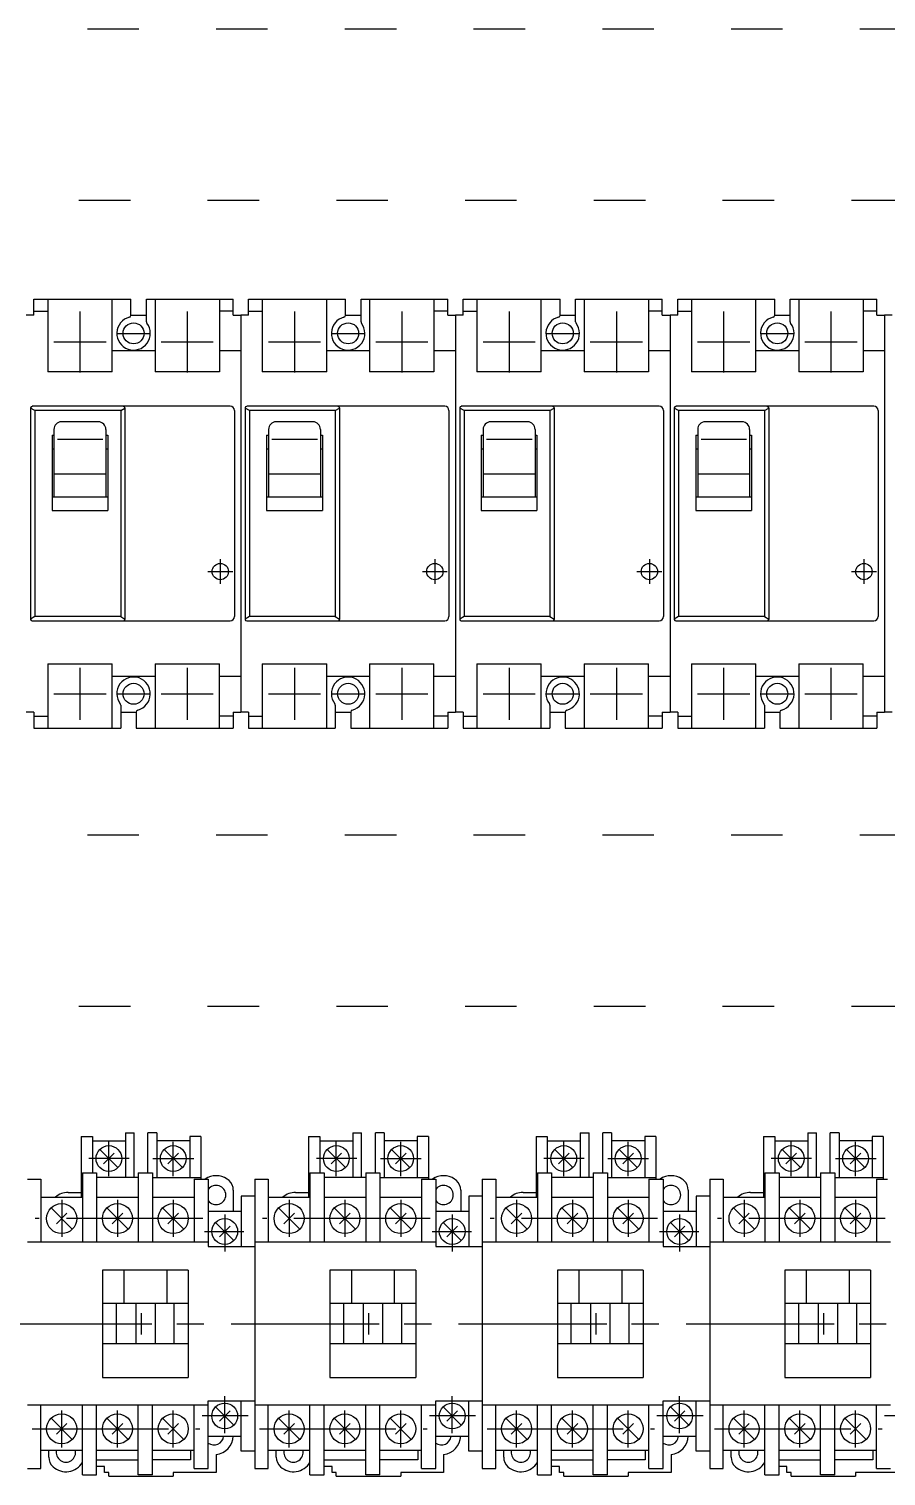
# Model space of a CAD drawing. Header units: millimetres. Extents: x 14879 to 38758, y -20740 to 1136.
# Drawn here: x 35918.5 to 36118.2, y -6848.1 to -6510.8 of the extents above; entities that cross this region are included whole.
import ezdxf

# ---------------------------------------------------------------- set-up
doc = ezdxf.new("R2010")
doc.units = ezdxf.units.MM
doc.linetypes.add('ACAD_ISO03W100', pattern=[30, 12, -18])
doc.linetypes.add('CENTER', pattern=[50.8, 31.75, -6.35, 6.35, -6.35])
for name, color, linetype in [('0A', 7, 'Continuous'), ('0B', 6, 'Continuous'), ('0C', 3, 'Continuous'), ('0D', 2, 'Continuous'), ('10', 6, 'CENTER'), ('F01_OUT', 6, 'Continuous'), ('F03_CNT', 1, 'CENTER')]:
    doc.layers.add(name, color=color, linetype=linetype)

msp = doc.modelspace()

# ---------------------------------------------------------------- linework, layer by layer
at = {"color": 1, "linetype": 'ACAD_ISO03W100'}
for points in [[(35812.11, -6550.84), (35812.11, -6510.84), (36422.12, -6510.84), (36422.12, -6550.84)], [(35812.11, -6738.65), (35812.11, -6698.65), (36422.12, -6698.65), (36422.12, -6738.65)]]:
    msp.add_lwpolyline(points, close=True, dxfattribs=at)
at = {"layer": '0A', "color": 7, "linetype": 'Continuous'}
for p, q in [((35944.61, -6810.08), (35944.61, -6815.08)), ((35997.61, -6810.08), (35997.61, -6815.08)), ((36050.61, -6810.08), (36050.61, -6815.08)), ((36103.61, -6810.08), (36103.61, -6815.08)), ((35942.11, -6812.58), (35947.11, -6812.58)), ((35995.11, -6812.58), (36000.11, -6812.58)), ((36048.11, -6812.58), (36053.11, -6812.58)), ((36101.11, -6812.58), (36106.11, -6812.58))]:
    msp.add_line(p, q, dxfattribs=at)
at = {"layer": '0B', "color": 6, "linetype": 'Continuous'}
for p, q in [((35940.96, -6768.08), (35940.96, -6769.98)), ((35940.96, -6768.08), (35943.01, -6768.08)), ((35943.01, -6778.48), (35943.01, -6768.08)), ((35946.21, -6777.38), (35946.21, -6768.08)), ((35948.26, -6768.08), (35946.21, -6768.08)), ((35948.26, -6768.08), (35948.26, -6769.98)), ((35993.96, -6768.08), (35993.96, -6769.98)), ((35993.96, -6768.08), (35996.01, -6768.08)), ((35996.01, -6778.48), (35996.01, -6768.08)), ((35999.21, -6777.38), (35999.21, -6768.08)), ((36001.26, -6768.08), (35999.21, -6768.08)), ((36001.26, -6768.08), (36001.26, -6769.98)), ((36046.96, -6768.08), (36046.96, -6769.98)), ((36046.96, -6768.08), (36049.01, -6768.08)), ((36049.01, -6778.48), (36049.01, -6768.08)), ((36052.21, -6777.38), (36052.21, -6768.08)), ((36054.26, -6768.08), (36052.21, -6768.08)), ((36054.26, -6768.08), (36054.26, -6769.98)), ((36099.96, -6768.08), (36099.96, -6769.98)), ((36099.96, -6768.08), (36102.01, -6768.08)), ((36102.01, -6778.48), (36102.01, -6768.08)), ((36105.21, -6777.38), (36105.21, -6768.08)), ((36107.26, -6768.08), (36105.21, -6768.08)), ((36107.26, -6768.08), (36107.26, -6769.98)), ((35930.66, -6768.98), (35930.66, -6781.98)), ((35930.66, -6768.98), (35933.26, -6768.98)), ((35933.26, -6768.98), (35933.26, -6769.98)), ((35933.26, -6769.98), (35940.96, -6769.98)), ((35955.96, -6769.98), (35948.26, -6769.98)), ((35958.56, -6768.98), (35955.96, -6768.98)), ((35955.96, -6768.98), (35955.96, -6769.98)), ((35958.56, -6768.98), (35958.56, -6778.88)), ((35983.66, -6768.98), (35983.66, -6781.98)), ((35983.66, -6768.98), (35986.26, -6768.98)), ((35986.26, -6768.98), (35986.26, -6769.98)), ((35986.26, -6769.98), (35993.96, -6769.98)), ((36008.96, -6769.98), (36001.26, -6769.98)), ((36011.56, -6768.98), (36008.96, -6768.98)), ((36008.96, -6768.98), (36008.96, -6769.98)), ((36011.56, -6768.98), (36011.56, -6778.88)), ((36036.66, -6768.98), (36036.66, -6781.98)), ((36036.66, -6768.98), (36039.26, -6768.98)), ((36039.26, -6768.98), (36039.26, -6769.98)), ((36039.26, -6769.98), (36046.96, -6769.98)), ((36061.96, -6769.98), (36054.26, -6769.98)), ((36064.56, -6768.98), (36061.96, -6768.98)), ((36061.96, -6768.98), (36061.96, -6769.98)), ((36064.56, -6768.98), (36064.56, -6778.88)), ((36089.66, -6768.98), (36089.66, -6781.98)), ((36089.66, -6768.98), (36092.26, -6768.98)), ((36092.26, -6768.98), (36092.26, -6769.98)), ((36092.26, -6769.98), (36099.96, -6769.98)), ((36114.96, -6769.98), (36107.26, -6769.98)), ((36117.56, -6768.98), (36114.96, -6768.98)), ((36114.96, -6768.98), (36114.96, -6769.98)), ((36117.56, -6768.98), (36117.56, -6778.88)), ((35943.96, -6778.48), (35943.01, -6778.48)), ((35943.96, -6777.38), (35946.21, -6777.38)), ((35943.96, -6777.38), (35943.96, -6778.48)), ((35996.96, -6778.48), (35996.01, -6778.48)), ((35996.96, -6777.38), (35999.21, -6777.38)), ((35996.96, -6777.38), (35996.96, -6778.48)), ((36049.96, -6778.48), (36049.01, -6778.48)), ((36049.96, -6777.38), (36052.21, -6777.38)), ((36049.96, -6777.38), (36049.96, -6778.48)), ((36102.96, -6778.48), (36102.01, -6778.48)), ((36102.96, -6777.38), (36105.21, -6777.38)), ((36102.96, -6777.38), (36102.96, -6778.48)), ((35918.11, -6778.88), (35921.26, -6778.88)), ((35921.26, -6778.88), (35921.26, -6783.08)), ((35958.56, -6778.88), (35959.55, -6778.88)), ((35966.11, -6781.46), (35966.11, -6786.38)), ((35971.11, -6778.88), (35974.26, -6778.88)), ((35971.11, -6778.88), (35971.11, -6846.28)), ((35974.26, -6778.88), (35974.26, -6783.08)), ((36011.56, -6778.88), (36012.55, -6778.88)), ((36019.11, -6781.46), (36019.11, -6786.38)), ((36024.11, -6778.88), (36027.26, -6778.88)), ((36024.11, -6778.88), (36024.11, -6846.28)), ((36027.26, -6778.88), (36027.26, -6783.08)), ((36064.56, -6778.88), (36065.55, -6778.88)), ((36072.11, -6781.46), (36072.11, -6786.38)), ((36077.11, -6778.88), (36080.26, -6778.88)), ((36077.11, -6778.88), (36077.11, -6846.28)), ((36080.26, -6778.88), (36080.26, -6783.08)), ((36117.56, -6778.88), (36118.55, -6778.88)), ((35921.26, -6783.08), (35924.66, -6783.08)), ((35927.61, -6781.98), (35930.66, -6781.98)), ((35971.11, -6782.88), (35967.96, -6782.88)), ((35967.96, -6782.88), (35967.96, -6786.38)), ((35971.11, -6782.88), (35971.11, -6842.28)), ((35974.26, -6783.08), (35977.66, -6783.08)), ((35980.61, -6781.98), (35983.66, -6781.98)), ((36024.11, -6782.88), (36020.96, -6782.88)), ((36020.96, -6782.88), (36020.96, -6786.38)), ((36024.11, -6782.88), (36024.11, -6842.28)), ((36027.26, -6783.08), (36030.66, -6783.08)), ((36033.61, -6781.98), (36036.66, -6781.98)), ((36077.11, -6782.88), (36073.96, -6782.88)), ((36073.96, -6782.88), (36073.96, -6786.38)), ((36077.11, -6782.88), (36077.11, -6842.28)), ((36080.26, -6783.08), (36083.66, -6783.08)), ((36086.61, -6781.98), (36089.66, -6781.98)), ((35966.11, -6786.38), (35967.96, -6786.38)), ((36019.11, -6786.38), (36020.96, -6786.38)), ((36072.11, -6786.38), (36073.96, -6786.38)), ((35966.1, -6838.78), (35967.96, -6838.78)), ((35967.96, -6842.28), (35967.96, -6838.78)), ((36019.1, -6838.78), (36020.96, -6838.78)), ((36020.96, -6842.28), (36020.96, -6838.78)), ((36072.1, -6838.78), (36073.96, -6838.78)), ((36073.96, -6842.28), (36073.96, -6838.78)), ((35921.26, -6842.08), (35923.11, -6842.08)), ((35921.26, -6846.28), (35921.26, -6842.08)), ((35923.11, -6843.69), (35923.11, -6842.08)), ((35971.11, -6842.28), (35967.96, -6842.28)), ((35974.26, -6842.08), (35976.11, -6842.08)), ((35974.26, -6846.28), (35974.26, -6842.08)), ((35976.11, -6843.69), (35976.11, -6842.08)), ((36024.11, -6842.28), (36020.96, -6842.28)), ((36027.26, -6842.08), (36029.11, -6842.08)), ((36027.26, -6846.28), (36027.26, -6842.08)), ((36029.11, -6843.69), (36029.11, -6842.08)), ((36077.11, -6842.28), (36073.96, -6842.28)), ((36080.26, -6842.08), (36082.11, -6842.08)), ((36080.26, -6846.28), (36080.26, -6842.08)), ((36082.11, -6843.69), (36082.11, -6842.08)), ((35930.96, -6847.78), (35930.96, -6844.91)), ((35934.26, -6847.78), (35934.26, -6845.88)), ((35936.11, -6845.88), (35934.26, -6845.88)), ((35936.11, -6847.28), (35936.11, -6845.88)), ((35962.11, -6843.05), (35962.11, -6847.28)), ((35983.96, -6847.78), (35983.96, -6844.91)), ((35987.26, -6847.78), (35987.26, -6845.88)), ((35989.11, -6845.88), (35987.26, -6845.88)), ((35989.11, -6847.28), (35989.11, -6845.88)), ((36015.11, -6843.05), (36015.11, -6847.28)), ((36036.96, -6847.78), (36036.96, -6844.91)), ((36040.26, -6847.78), (36040.26, -6845.88)), ((36042.11, -6845.88), (36040.26, -6845.88)), ((36042.11, -6847.28), (36042.11, -6845.88)), ((36068.11, -6843.05), (36068.11, -6847.28)), ((36089.96, -6847.78), (36089.96, -6844.91)), ((36093.26, -6847.78), (36093.26, -6845.88)), ((36095.11, -6845.88), (36093.26, -6845.88)), ((36095.11, -6847.28), (36095.11, -6845.88)), ((35918.11, -6846.28), (35921.26, -6846.28)), ((35930.96, -6847.78), (35934.26, -6847.78)), ((35937.11, -6847.28), (35936.11, -6847.28)), ((35937.11, -6848.08), (35937.11, -6847.28)), ((35937.11, -6848.08), (35952.11, -6848.08)), ((35952.11, -6847.28), (35952.11, -6848.08)), ((35962.11, -6847.28), (35952.11, -6847.28)), ((35971.11, -6846.28), (35974.26, -6846.28)), ((35983.96, -6847.78), (35987.26, -6847.78)), ((35990.11, -6847.28), (35989.11, -6847.28)), ((35990.11, -6848.08), (35990.11, -6847.28)), ((35990.11, -6848.08), (36005.11, -6848.08)), ((36005.11, -6847.28), (36005.11, -6848.08)), ((36015.11, -6847.28), (36005.11, -6847.28)), ((36024.11, -6846.28), (36027.26, -6846.28)), ((36036.96, -6847.78), (36040.26, -6847.78)), ((36043.11, -6847.28), (36042.11, -6847.28)), ((36043.11, -6848.08), (36043.11, -6847.28)), ((36043.11, -6848.08), (36058.11, -6848.08)), ((36058.11, -6847.28), (36058.11, -6848.08)), ((36068.11, -6847.28), (36058.11, -6847.28)), ((36077.11, -6846.28), (36080.26, -6846.28)), ((36089.96, -6847.78), (36093.26, -6847.78)), ((36096.11, -6847.28), (36095.11, -6847.28)), ((36096.11, -6848.08), (36096.11, -6847.28)), ((36096.11, -6848.08), (36111.11, -6848.08)), ((36111.11, -6847.28), (36111.11, -6848.08)), ((36121.11, -6847.28), (36111.11, -6847.28))]:
    msp.add_line(p, q, dxfattribs=at)
for centre, radius, start, end in [((35962.11, -6782.58), 4.5, 55.3083, 124.692), ((36015.11, -6782.58), 4.5, 55.3083, 124.692), ((36068.11, -6782.58), 4.5, 55.3083, 124.692), ((35962.11, -6782.58), 4.5, 48.1896, 55.3083), ((35963.11, -6781.46), 3, 0, 48.1897), ((36015.11, -6782.58), 4.5, 48.1896, 55.3083), ((36016.11, -6781.46), 3, 0, 48.1897), ((36068.11, -6782.58), 4.5, 48.1896, 55.3083), ((36069.11, -6781.46), 3, 0, 48.1897), ((35927.61, -6786.48), 4.5, 90.0002, 130.927), ((35980.61, -6786.48), 4.5, 90.0002, 130.927), ((36033.61, -6786.48), 4.5, 90.0002, 130.927), ((36086.61, -6786.48), 4.5, 90.0002, 130.927), ((35961.61, -6838.58), 4.5, 276.379, 357.453), ((36014.61, -6838.58), 4.5, 276.379, 357.453), ((36067.61, -6838.58), 4.5, 276.379, 357.453), ((35926.11, -6843.69), 3, 180, 228.19), ((35927.11, -6842.58), 4.5, 228.19, 328.822), ((35979.11, -6843.69), 3, 180, 228.19), ((35980.11, -6842.58), 4.5, 228.19, 328.822), ((36032.11, -6843.69), 3, 180, 228.19), ((36033.11, -6842.58), 4.5, 228.19, 328.822), ((36085.11, -6843.69), 3, 180, 228.19), ((36086.11, -6842.58), 4.5, 228.19, 328.822)]:
    msp.add_arc(centre, radius, start, end, dxfattribs=at)
at = {"layer": '0C', "color": 3, "linetype": 'Continuous'}
for p, q in [((35933.26, -6769.98), (35933.26, -6777.38)), ((35940.96, -6769.98), (35940.96, -6778.48)), ((35948.26, -6769.98), (35948.26, -6778.48)), ((35955.96, -6769.98), (35955.96, -6778.48)), ((35986.26, -6769.98), (35986.26, -6777.38)), ((35993.96, -6769.98), (35993.96, -6778.48)), ((36001.26, -6769.98), (36001.26, -6778.48)), ((36008.96, -6769.98), (36008.96, -6778.48)), ((36039.26, -6769.98), (36039.26, -6777.38)), ((36046.96, -6769.98), (36046.96, -6778.48)), ((36054.26, -6769.98), (36054.26, -6778.48)), ((36061.96, -6769.98), (36061.96, -6778.48)), ((36092.26, -6769.98), (36092.26, -6777.38)), ((36099.96, -6769.98), (36099.96, -6778.48)), ((36107.26, -6769.98), (36107.26, -6778.48)), ((36114.96, -6769.98), (36114.96, -6778.48)), ((35930.96, -6777.38), (35934.26, -6777.38)), ((35930.96, -6777.38), (35930.96, -6793.58)), ((35934.26, -6777.38), (35934.26, -6793.58)), ((35943.01, -6778.48), (35934.26, -6778.48)), ((35943.96, -6778.48), (35943.96, -6793.58)), ((35946.21, -6777.38), (35947.26, -6777.38)), ((35947.26, -6777.38), (35947.26, -6793.58)), ((35947.26, -6778.48), (35958.56, -6778.48)), ((35983.96, -6777.38), (35987.26, -6777.38)), ((35983.96, -6777.38), (35983.96, -6793.58)), ((35987.26, -6777.38), (35987.26, -6793.58)), ((35996.01, -6778.48), (35987.26, -6778.48)), ((35996.96, -6778.48), (35996.96, -6793.58)), ((35999.21, -6777.38), (36000.26, -6777.38)), ((36000.26, -6777.38), (36000.26, -6793.58)), ((36000.26, -6778.48), (36011.56, -6778.48)), ((36036.96, -6777.38), (36040.26, -6777.38)), ((36036.96, -6777.38), (36036.96, -6793.58)), ((36040.26, -6777.38), (36040.26, -6793.58)), ((36049.01, -6778.48), (36040.26, -6778.48)), ((36049.96, -6778.48), (36049.96, -6793.58)), ((36052.21, -6777.38), (36053.26, -6777.38)), ((36053.26, -6777.38), (36053.26, -6793.58)), ((36053.26, -6778.48), (36064.56, -6778.48)), ((36089.96, -6777.38), (36093.26, -6777.38)), ((36089.96, -6777.38), (36089.96, -6793.58)), ((36093.26, -6777.38), (36093.26, -6793.58)), ((36102.01, -6778.48), (36093.26, -6778.48)), ((36102.96, -6778.48), (36102.96, -6793.58)), ((36105.21, -6777.38), (36106.26, -6777.38)), ((36106.26, -6777.38), (36106.26, -6793.58)), ((36106.26, -6778.48), (36117.56, -6778.48)), ((35956.96, -6778.88), (35958.56, -6778.88)), ((35956.96, -6778.88), (35956.96, -6793.58)), ((35959.55, -6778.88), (35960.26, -6778.88)), ((35960.26, -6778.88), (35960.26, -6794.58)), ((36009.96, -6778.88), (36011.56, -6778.88)), ((36009.96, -6778.88), (36009.96, -6793.58)), ((36012.55, -6778.88), (36013.26, -6778.88)), ((36013.26, -6778.88), (36013.26, -6794.58)), ((36062.96, -6778.88), (36064.56, -6778.88)), ((36062.96, -6778.88), (36062.96, -6793.58)), ((36065.55, -6778.88), (36066.26, -6778.88)), ((36066.26, -6778.88), (36066.26, -6794.58)), ((36115.96, -6778.88), (36117.56, -6778.88)), ((36115.96, -6778.88), (36115.96, -6793.58)), ((35921.26, -6783.08), (35921.26, -6793.58)), ((35924.66, -6783.08), (35930.56, -6783.08)), ((35930.56, -6783.08), (35930.96, -6783.08)), ((35930.66, -6781.98), (35930.66, -6783.08)), ((35934.26, -6783.08), (35943.96, -6783.08)), ((35947.26, -6783.08), (35956.96, -6783.08)), ((35974.26, -6783.08), (35974.26, -6793.58)), ((35977.66, -6783.08), (35983.56, -6783.08)), ((35983.56, -6783.08), (35983.96, -6783.08)), ((35983.66, -6781.98), (35983.66, -6783.08)), ((35987.26, -6783.08), (35996.96, -6783.08)), ((36000.26, -6783.08), (36009.96, -6783.08)), ((36027.26, -6783.08), (36027.26, -6793.58)), ((36030.66, -6783.08), (36036.56, -6783.08)), ((36036.56, -6783.08), (36036.96, -6783.08)), ((36036.66, -6781.98), (36036.66, -6783.08)), ((36040.26, -6783.08), (36049.96, -6783.08)), ((36053.26, -6783.08), (36062.96, -6783.08)), ((36080.26, -6783.08), (36080.26, -6793.58)), ((36083.66, -6783.08), (36089.56, -6783.08)), ((36089.56, -6783.08), (36089.96, -6783.08)), ((36089.66, -6781.98), (36089.66, -6783.08)), ((36093.26, -6783.08), (36102.96, -6783.08)), ((36106.26, -6783.08), (36115.96, -6783.08)), ((35960.26, -6786.38), (35966.11, -6786.38)), ((35967.96, -6786.38), (35967.96, -6794.58)), ((36013.26, -6786.38), (36019.11, -6786.38)), ((36020.96, -6786.38), (36020.96, -6794.58)), ((36066.26, -6786.38), (36072.11, -6786.38)), ((36073.96, -6786.38), (36073.96, -6794.58)), ((35960.26, -6793.58), (35918.11, -6793.58)), ((35960.26, -6794.58), (35971.11, -6794.58)), ((36013.26, -6793.58), (35971.11, -6793.58)), ((36013.26, -6794.58), (36024.11, -6794.58)), ((36066.26, -6793.58), (36024.11, -6793.58)), ((36066.26, -6794.58), (36077.11, -6794.58)), ((36119.26, -6793.58), (36077.11, -6793.58)), ((35935.61, -6800.08), (35935.61, -6825.08)), ((35955.61, -6800.08), (35935.61, -6800.08)), ((35940.61, -6800.08), (35940.61, -6807.88)), ((35950.61, -6800.08), (35950.61, -6807.88)), ((35955.61, -6800.08), (35955.61, -6825.08)), ((35988.61, -6800.08), (35988.61, -6825.08)), ((36008.61, -6800.08), (35988.61, -6800.08)), ((35993.61, -6800.08), (35993.61, -6807.88)), ((36003.61, -6800.08), (36003.61, -6807.88)), ((36008.61, -6800.08), (36008.61, -6825.08)), ((36041.61, -6800.08), (36041.61, -6825.08)), ((36061.61, -6800.08), (36041.61, -6800.08)), ((36046.61, -6800.08), (36046.61, -6807.88)), ((36056.61, -6800.08), (36056.61, -6807.88)), ((36061.61, -6800.08), (36061.61, -6825.08)), ((36094.61, -6800.08), (36094.61, -6825.08)), ((36114.61, -6800.08), (36094.61, -6800.08)), ((36099.61, -6800.08), (36099.61, -6807.88)), ((36109.61, -6800.08), (36109.61, -6807.88)), ((36114.61, -6800.08), (36114.61, -6825.08)), ((35955.61, -6807.88), (35935.61, -6807.88)), ((35938.86, -6817.28), (35938.86, -6807.88)), ((35943.36, -6807.88), (35943.36, -6817.28)), ((35947.86, -6807.88), (35947.86, -6817.28)), ((35952.36, -6817.28), (35952.36, -6807.88)), ((36008.61, -6807.88), (35988.61, -6807.88)), ((35991.86, -6817.28), (35991.86, -6807.88)), ((35996.36, -6807.88), (35996.36, -6817.28)), ((36000.86, -6807.88), (36000.86, -6817.28)), ((36005.36, -6817.28), (36005.36, -6807.88)), ((36061.61, -6807.88), (36041.61, -6807.88)), ((36044.86, -6817.28), (36044.86, -6807.88)), ((36049.36, -6807.88), (36049.36, -6817.28)), ((36053.86, -6807.88), (36053.86, -6817.28)), ((36058.36, -6817.28), (36058.36, -6807.88)), ((36114.61, -6807.88), (36094.61, -6807.88)), ((36097.86, -6817.28), (36097.86, -6807.88)), ((36102.36, -6807.88), (36102.36, -6817.28)), ((36106.86, -6807.88), (36106.86, -6817.28)), ((36111.36, -6817.28), (36111.36, -6807.88)), ((35955.61, -6817.28), (35935.61, -6817.28)), ((36008.61, -6817.28), (35988.61, -6817.28)), ((36061.61, -6817.28), (36041.61, -6817.28)), ((36114.61, -6817.28), (36094.61, -6817.28)), ((35935.61, -6825.08), (35955.61, -6825.08)), ((35988.61, -6825.08), (36008.61, -6825.08)), ((36041.61, -6825.08), (36061.61, -6825.08)), ((36094.61, -6825.08), (36114.61, -6825.08)), ((35960.26, -6831.58), (35918.11, -6831.58)), ((35921.26, -6842.08), (35921.26, -6831.58)), ((35930.96, -6840.25), (35930.96, -6831.58)), ((35934.26, -6845.88), (35934.26, -6831.58)), ((35943.96, -6847.78), (35943.96, -6831.58)), ((35947.26, -6847.78), (35947.26, -6831.58)), ((35956.96, -6846.28), (35956.96, -6831.58)), ((35960.26, -6830.58), (35971.11, -6830.58)), ((35960.26, -6846.28), (35960.26, -6830.58)), ((35967.96, -6838.78), (35967.96, -6830.58)), ((36013.26, -6831.58), (35971.11, -6831.58)), ((35974.26, -6842.08), (35974.26, -6831.58)), ((35983.96, -6840.25), (35983.96, -6831.58)), ((35987.26, -6845.88), (35987.26, -6831.58)), ((35996.96, -6847.78), (35996.96, -6831.58)), ((36000.26, -6847.78), (36000.26, -6831.58)), ((36009.96, -6846.28), (36009.96, -6831.58)), ((36013.26, -6830.58), (36024.11, -6830.58)), ((36013.26, -6846.28), (36013.26, -6830.58)), ((36020.96, -6838.78), (36020.96, -6830.58)), ((36066.26, -6831.58), (36024.11, -6831.58)), ((36027.26, -6842.08), (36027.26, -6831.58)), ((36036.96, -6840.25), (36036.96, -6831.58)), ((36040.26, -6845.88), (36040.26, -6831.58)), ((36049.96, -6847.78), (36049.96, -6831.58)), ((36053.26, -6847.78), (36053.26, -6831.58)), ((36062.96, -6846.28), (36062.96, -6831.58)), ((36066.26, -6830.58), (36077.11, -6830.58)), ((36066.26, -6846.28), (36066.26, -6830.58)), ((36073.96, -6838.78), (36073.96, -6830.58)), ((36119.26, -6831.58), (36077.11, -6831.58)), ((36080.26, -6842.08), (36080.26, -6831.58)), ((36089.96, -6840.25), (36089.96, -6831.58)), ((36093.26, -6845.88), (36093.26, -6831.58)), ((36102.96, -6847.78), (36102.96, -6831.58)), ((36106.26, -6847.78), (36106.26, -6831.58)), ((36115.96, -6846.28), (36115.96, -6831.58)), ((35960.26, -6838.78), (35966.1, -6838.78)), ((36013.26, -6838.78), (36019.1, -6838.78)), ((36066.26, -6838.78), (36072.1, -6838.78)), ((35923.11, -6842.08), (35930.96, -6842.08)), ((35930.96, -6844.91), (35930.96, -6840.25)), ((35934.26, -6842.08), (35943.96, -6842.08)), ((35947.26, -6842.08), (35956.96, -6842.08)), ((35956.11, -6842.08), (35956.11, -6844.28)), ((35976.11, -6842.08), (35983.96, -6842.08)), ((35983.96, -6844.91), (35983.96, -6840.25)), ((35987.26, -6842.08), (35996.96, -6842.08)), ((36000.26, -6842.08), (36009.96, -6842.08)), ((36009.11, -6842.08), (36009.11, -6844.28)), ((36029.11, -6842.08), (36036.96, -6842.08)), ((36036.96, -6844.91), (36036.96, -6840.25)), ((36040.26, -6842.08), (36049.96, -6842.08)), ((36053.26, -6842.08), (36062.96, -6842.08)), ((36062.11, -6842.08), (36062.11, -6844.28)), ((36082.11, -6842.08), (36089.96, -6842.08)), ((36089.96, -6844.91), (36089.96, -6840.25)), ((36093.26, -6842.08), (36102.96, -6842.08)), ((36106.26, -6842.08), (36115.96, -6842.08)), ((36115.11, -6842.08), (36115.11, -6844.28)), ((35934.26, -6844.28), (35943.96, -6844.28)), ((35956.11, -6844.28), (35947.26, -6844.28)), ((35987.26, -6844.28), (35996.96, -6844.28)), ((36009.11, -6844.28), (36000.26, -6844.28)), ((36040.26, -6844.28), (36049.96, -6844.28)), ((36062.11, -6844.28), (36053.26, -6844.28)), ((36093.26, -6844.28), (36102.96, -6844.28)), ((36115.11, -6844.28), (36106.26, -6844.28)), ((35947.26, -6847.78), (35943.96, -6847.78)), ((35956.96, -6846.28), (35960.26, -6846.28)), ((36000.26, -6847.78), (35996.96, -6847.78)), ((36009.96, -6846.28), (36013.26, -6846.28)), ((36053.26, -6847.78), (36049.96, -6847.78)), ((36062.96, -6846.28), (36066.26, -6846.28)), ((36106.26, -6847.78), (36102.96, -6847.78)), ((36115.96, -6846.28), (36119.26, -6846.28))]:
    msp.add_line(p, q, dxfattribs=at)
for centre, start, end in [((35962.11, -6782.58), 214.692, 145.308), ((36015.11, -6782.58), 214.692, 145.308), ((36068.11, -6782.58), 214.692, 145.308), ((35961.61, -6838.58), 233.13, 354.9), ((36014.61, -6838.58), 233.13, 354.9), ((36067.61, -6838.58), 233.13, 354.9), ((35927.11, -6842.58), 167.161, 12.84), ((35980.11, -6842.58), 167.161, 12.84), ((36033.11, -6842.58), 167.161, 12.84), ((36086.11, -6842.58), 167.161, 12.84)]:
    msp.add_arc(centre, 2.25, start, end, dxfattribs=at)
at = {"layer": '0D', "color": 2, "linetype": 'Continuous'}
for p, q in [((35939.23, -6776.2), (35934.99, -6771.96)), ((35935.87, -6775.31), (35938.35, -6772.84)), ((35954.23, -6776.2), (35949.99, -6771.96)), ((35950.87, -6775.31), (35953.35, -6772.84)), ((35992.23, -6776.2), (35987.99, -6771.96)), ((35988.87, -6775.31), (35991.35, -6772.84)), ((36007.23, -6776.2), (36002.99, -6771.96)), ((36003.87, -6775.31), (36006.35, -6772.84)), ((36045.23, -6776.2), (36040.99, -6771.96)), ((36041.87, -6775.31), (36044.35, -6772.84)), ((36060.23, -6776.2), (36055.99, -6771.96)), ((36056.87, -6775.31), (36059.35, -6772.84)), ((36098.23, -6776.2), (36093.99, -6771.96)), ((36094.87, -6775.31), (36097.35, -6772.84)), ((36113.23, -6776.2), (36108.99, -6771.96)), ((36109.87, -6775.31), (36112.35, -6772.84)), ((35923.63, -6785.6), (35928.58, -6790.55)), ((35927.34, -6786.84), (35924.87, -6789.31)), ((35936.63, -6785.6), (35941.58, -6790.55)), ((35940.35, -6786.84), (35937.87, -6789.31)), ((35949.63, -6785.6), (35954.58, -6790.55)), ((35953.35, -6786.84), (35950.87, -6789.31)), ((35976.63, -6785.6), (35981.58, -6790.55)), ((35980.34, -6786.84), (35977.87, -6789.31)), ((35989.63, -6785.6), (35994.58, -6790.55)), ((35993.35, -6786.84), (35990.87, -6789.31)), ((36002.63, -6785.6), (36007.58, -6790.55)), ((36006.35, -6786.84), (36003.87, -6789.31)), ((36029.63, -6785.6), (36034.58, -6790.55)), ((36033.34, -6786.84), (36030.87, -6789.31)), ((36042.63, -6785.6), (36047.58, -6790.55)), ((36046.35, -6786.84), (36043.87, -6789.31)), ((36055.63, -6785.6), (36060.58, -6790.55)), ((36059.35, -6786.84), (36056.87, -6789.31)), ((36082.63, -6785.6), (36087.58, -6790.55)), ((36086.34, -6786.84), (36083.87, -6789.31)), ((36095.63, -6785.6), (36100.58, -6790.55)), ((36099.35, -6786.84), (36096.87, -6789.31)), ((36108.63, -6785.6), (36113.58, -6790.55)), ((36112.35, -6786.84), (36109.87, -6789.31)), ((35966.23, -6793.2), (35961.99, -6788.96)), ((35962.87, -6792.31), (35965.35, -6789.84)), ((36019.23, -6793.2), (36014.99, -6788.96)), ((36015.87, -6792.31), (36018.35, -6789.84)), ((36072.23, -6793.2), (36067.99, -6788.96)), ((36068.87, -6792.31), (36071.35, -6789.84)), ((35966.23, -6836.2), (35961.99, -6831.96)), ((36019.23, -6836.2), (36014.99, -6831.96)), ((36072.23, -6836.2), (36067.99, -6831.96)), ((35923.63, -6834.6), (35928.58, -6839.55)), ((35927.34, -6835.84), (35924.87, -6838.31)), ((35936.63, -6834.6), (35941.58, -6839.55)), ((35940.35, -6835.84), (35937.87, -6838.31)), ((35949.63, -6834.6), (35954.58, -6839.55)), ((35953.35, -6835.84), (35950.87, -6838.31)), ((35962.87, -6835.31), (35965.35, -6832.84)), ((35976.63, -6834.6), (35981.58, -6839.55)), ((35980.34, -6835.84), (35977.87, -6838.31)), ((35989.63, -6834.6), (35994.58, -6839.55)), ((35993.35, -6835.84), (35990.87, -6838.31)), ((36002.63, -6834.6), (36007.58, -6839.55)), ((36006.35, -6835.84), (36003.87, -6838.31)), ((36015.87, -6835.31), (36018.35, -6832.84)), ((36029.63, -6834.6), (36034.58, -6839.55)), ((36033.34, -6835.84), (36030.87, -6838.31)), ((36042.63, -6834.6), (36047.58, -6839.55)), ((36046.35, -6835.84), (36043.87, -6838.31)), ((36055.63, -6834.6), (36060.58, -6839.55)), ((36059.35, -6835.84), (36056.87, -6838.31)), ((36068.87, -6835.31), (36071.35, -6832.84)), ((36082.63, -6834.6), (36087.58, -6839.55)), ((36086.34, -6835.84), (36083.87, -6838.31)), ((36095.63, -6834.6), (36100.58, -6839.55)), ((36099.35, -6835.84), (36096.87, -6838.31)), ((36108.63, -6834.6), (36113.58, -6839.55)), ((36112.35, -6835.84), (36109.87, -6838.31))]:
    msp.add_line(p, q, dxfattribs=at)
for centre, radius in [((35937.11, -6774.08), 3), ((35952.11, -6774.08), 3), ((35990.11, -6774.08), 3), ((36005.11, -6774.08), 3), ((36043.11, -6774.08), 3), ((36058.11, -6774.08), 3), ((36096.11, -6774.08), 3), ((36111.11, -6774.08), 3), ((35926.11, -6788.08), 3.5), ((35939.11, -6788.08), 3.5), ((35952.11, -6788.08), 3.5), ((35979.11, -6788.08), 3.5), ((35992.11, -6788.08), 3.5), ((36005.11, -6788.08), 3.5), ((36032.11, -6788.08), 3.5), ((36045.11, -6788.08), 3.5), ((36058.11, -6788.08), 3.5), ((36085.11, -6788.08), 3.5), ((36098.11, -6788.08), 3.5), ((36111.11, -6788.08), 3.5), ((35964.11, -6791.08), 3), ((36017.11, -6791.08), 3), ((36070.11, -6791.08), 3), ((35964.11, -6834.08), 3), ((36017.11, -6834.08), 3), ((36070.11, -6834.08), 3), ((35926.11, -6837.08), 3.5), ((35939.11, -6837.08), 3.5), ((35952.11, -6837.08), 3.5), ((35979.11, -6837.08), 3.5), ((35992.11, -6837.08), 3.5), ((36005.11, -6837.08), 3.5), ((36032.11, -6837.08), 3.5), ((36045.11, -6837.08), 3.5), ((36058.11, -6837.08), 3.5), ((36085.11, -6837.08), 3.5), ((36098.11, -6837.08), 3.5), ((36111.11, -6837.08), 3.5)]:
    msp.add_circle(centre, radius, dxfattribs=at)
at = {"layer": '10', "color": 6, "linetype": 'CENTER'}
for p, q in [((35937.11, -6778.18), (35937.11, -6770.17)), ((35952.11, -6778.18), (35952.11, -6770.17)), ((35990.11, -6778.18), (35990.11, -6770.17)), ((36005.11, -6778.18), (36005.11, -6770.17)), ((36043.11, -6778.18), (36043.11, -6770.17)), ((36058.11, -6778.18), (36058.11, -6770.17)), ((36096.11, -6778.18), (36096.11, -6770.17)), ((36111.11, -6778.18), (36111.11, -6770.17)), ((35941.87, -6774.08), (35932.46, -6774.08)), ((35947.39, -6774.08), (35956.87, -6774.08)), ((35994.87, -6774.08), (35985.46, -6774.08)), ((36000.39, -6774.08), (36009.87, -6774.08)), ((36047.87, -6774.08), (36038.46, -6774.08)), ((36053.39, -6774.08), (36062.87, -6774.08)), ((36100.87, -6774.08), (36091.46, -6774.08)), ((36106.39, -6774.08), (36115.87, -6774.08)), ((35926.11, -6783.71), (35926.11, -6792.36)), ((35939.11, -6783.71), (35939.11, -6792.36)), ((35952.11, -6783.71), (35952.11, -6792.36)), ((35979.11, -6783.71), (35979.11, -6792.36)), ((35992.11, -6783.71), (35992.11, -6792.36)), ((36005.11, -6783.71), (36005.11, -6792.36)), ((36032.11, -6783.71), (36032.11, -6792.36)), ((36045.11, -6783.71), (36045.11, -6792.36)), ((36058.11, -6783.71), (36058.11, -6792.36)), ((36085.11, -6783.71), (36085.11, -6792.36)), ((36098.11, -6783.71), (36098.11, -6792.36)), ((36111.11, -6783.71), (36111.11, -6792.36)), ((35958.98, -6788.08), (35919.94, -6788.08)), ((35964.11, -6787.15), (35964.11, -6795.71)), ((36011.98, -6788.08), (35972.94, -6788.08)), ((36017.11, -6787.15), (36017.11, -6795.71)), ((36064.98, -6788.08), (36025.94, -6788.08)), ((36070.11, -6787.15), (36070.11, -6795.71)), ((36117.98, -6788.08), (36078.94, -6788.08)), ((35959.42, -6791.08), (35968.57, -6791.08)), ((36012.42, -6791.08), (36021.57, -6791.08)), ((36065.42, -6791.08), (36074.57, -6791.08)), ((35861.81, -6812.58), (35921.22, -6812.58)), ((35914.81, -6812.58), (35974.22, -6812.58)), ((35967.81, -6812.58), (36027.22, -6812.58)), ((36020.81, -6812.58), (36080.22, -6812.58)), ((36073.81, -6812.58), (36133.22, -6812.58)), ((35964.11, -6838.1), (35964.11, -6829.44)), ((36017.11, -6838.1), (36017.11, -6829.44)), ((36070.11, -6838.1), (36070.11, -6829.44)), ((35926.11, -6841.45), (35926.11, -6832.8)), ((35939.11, -6841.45), (35939.11, -6832.8)), ((35952.11, -6841.45), (35952.11, -6832.8)), ((35969.56, -6834.08), (35958.81, -6834.08)), ((35979.11, -6841.45), (35979.11, -6832.8)), ((35992.11, -6841.45), (35992.11, -6832.8)), ((36005.11, -6841.45), (36005.11, -6832.8)), ((36022.56, -6834.08), (36011.81, -6834.08)), ((36032.11, -6841.45), (36032.11, -6832.8)), ((36045.11, -6841.45), (36045.11, -6832.8)), ((36058.11, -6841.45), (36058.11, -6832.8)), ((36075.56, -6834.08), (36064.81, -6834.08)), ((36085.11, -6841.45), (36085.11, -6832.8)), ((36098.11, -6841.45), (36098.11, -6832.8)), ((36111.11, -6841.45), (36111.11, -6832.8)), ((36128.56, -6834.08), (36117.81, -6834.08)), ((35919.23, -6837.08), (35958.28, -6837.08)), ((35972.23, -6837.08), (36011.28, -6837.08)), ((36025.23, -6837.08), (36064.28, -6837.08)), ((36078.23, -6837.08), (36117.28, -6837.08))]:
    msp.add_line(p, q, dxfattribs=at)
at = {"layer": 'F01_OUT'}
for p, q in [((35919.66, -6577.53), (35919.66, -6573.78)), ((35919.66, -6573.78), (35942.26, -6573.78)), ((35922.86, -6573.78), (35922.86, -6590.78)), ((35937.86, -6590.78), (35937.86, -6573.78)), ((35942.26, -6577.52), (35942.26, -6573.78)), ((35945.86, -6579.12), (35945.86, -6573.78)), ((35945.86, -6573.78), (35966.06, -6573.78)), ((35947.86, -6573.78), (35947.86, -6590.78)), ((35962.86, -6573.78), (35962.86, -6590.78)), ((35966.06, -6577.53), (35966.06, -6573.78)), ((35969.66, -6577.53), (35969.66, -6573.78)), ((35969.66, -6573.78), (35992.26, -6573.78)), ((35972.86, -6573.78), (35972.86, -6590.78)), ((35987.86, -6590.78), (35987.86, -6573.78)), ((35992.26, -6577.52), (35992.26, -6573.78)), ((35995.86, -6579.12), (35995.86, -6573.78)), ((35995.86, -6573.78), (36016.06, -6573.78)), ((35997.86, -6573.78), (35997.86, -6590.78)), ((36012.86, -6573.78), (36012.86, -6590.78)), ((36016.06, -6577.53), (36016.06, -6573.78)), ((36019.66, -6577.53), (36019.66, -6573.78)), ((36019.66, -6573.78), (36042.26, -6573.78)), ((36022.86, -6573.78), (36022.86, -6590.78)), ((36037.86, -6590.78), (36037.86, -6573.78)), ((36042.26, -6577.52), (36042.26, -6573.78)), ((36045.86, -6579.12), (36045.86, -6573.78)), ((36045.86, -6573.78), (36066.06, -6573.78)), ((36047.86, -6573.78), (36047.86, -6590.78)), ((36062.86, -6573.78), (36062.86, -6590.78)), ((36066.06, -6577.53), (36066.06, -6573.78)), ((36069.66, -6577.53), (36069.66, -6573.78)), ((36069.66, -6573.78), (36092.26, -6573.78)), ((36072.86, -6573.78), (36072.86, -6590.78)), ((36087.86, -6590.78), (36087.86, -6573.78)), ((36092.26, -6577.52), (36092.26, -6573.78)), ((36095.86, -6579.12), (36095.86, -6573.78)), ((36095.86, -6573.78), (36116.06, -6573.78)), ((36097.86, -6573.78), (36097.86, -6590.78)), ((36112.86, -6573.78), (36112.86, -6590.78)), ((36116.06, -6577.53), (36116.06, -6573.78)), ((35919.66, -6577.53), (35917.86, -6577.53)), ((35919.66, -6576.58), (35922.86, -6576.58)), ((35942.26, -6577.53), (35945.86, -6577.53)), ((35966.06, -6576.58), (35962.86, -6576.58)), ((35966.06, -6577.53), (35967.86, -6577.53)), ((35967.86, -6577.53), (35967.86, -6670.03)), ((35969.66, -6577.53), (35967.86, -6577.53)), ((35967.86, -6577.53), (35967.86, -6670.03)), ((35969.66, -6576.58), (35972.86, -6576.58)), ((35992.26, -6577.53), (35995.86, -6577.53)), ((36016.06, -6576.58), (36012.86, -6576.58)), ((36016.06, -6577.53), (36017.86, -6577.53)), ((36017.86, -6577.53), (36017.86, -6670.03)), ((36019.66, -6577.53), (36017.86, -6577.53)), ((36017.86, -6577.53), (36017.86, -6670.03)), ((36019.66, -6576.58), (36022.86, -6576.58)), ((36042.26, -6577.53), (36045.86, -6577.53)), ((36066.06, -6576.58), (36062.86, -6576.58)), ((36066.06, -6577.53), (36067.86, -6577.53)), ((36067.86, -6577.53), (36067.86, -6670.03)), ((36069.66, -6577.53), (36067.86, -6577.53)), ((36067.86, -6577.53), (36067.86, -6670.03)), ((36069.66, -6576.58), (36072.86, -6576.58)), ((36092.26, -6577.53), (36095.86, -6577.53)), ((36116.06, -6576.58), (36112.86, -6576.58)), ((36116.06, -6577.53), (36117.86, -6577.53)), ((36117.86, -6577.53), (36117.86, -6670.03)), ((36119.66, -6577.53), (36117.86, -6577.53)), ((36117.86, -6577.53), (36117.86, -6670.03)), ((35947.86, -6585.88), (35937.86, -6585.88)), ((35967.86, -6585.88), (35962.86, -6585.88)), ((35997.86, -6585.88), (35987.86, -6585.88)), ((36017.86, -6585.88), (36012.86, -6585.88)), ((36047.86, -6585.88), (36037.86, -6585.88)), ((36067.86, -6585.88), (36062.86, -6585.88)), ((36097.86, -6585.88), (36087.86, -6585.88)), ((36117.86, -6585.88), (36112.86, -6585.88)), ((35937.86, -6590.78), (35922.86, -6590.78)), ((35962.86, -6590.78), (35947.86, -6590.78)), ((35987.86, -6590.78), (35972.86, -6590.78)), ((36012.86, -6590.78), (35997.86, -6590.78)), ((36037.86, -6590.78), (36022.86, -6590.78)), ((36062.86, -6590.78), (36047.86, -6590.78)), ((36087.86, -6590.78), (36072.86, -6590.78)), ((36112.86, -6590.78), (36097.86, -6590.78)), ((35918.86, -6599.14), (35918.86, -6648.43)), ((35919.86, -6599.78), (35918.86, -6599.2)), ((35965.36, -6598.78), (35919.22, -6598.78)), ((35939.86, -6599.78), (35919.86, -6599.78)), ((35919.86, -6599.78), (35919.86, -6647.78)), ((35939.86, -6599.78), (35940.86, -6599.2)), ((35939.86, -6599.78), (35939.86, -6647.78)), ((35940.86, -6599.14), (35940.86, -6648.43)), ((35966.36, -6599.78), (35966.36, -6647.78)), ((35968.86, -6599.14), (35968.86, -6648.43)), ((35969.86, -6599.78), (35968.86, -6599.2)), ((36015.36, -6598.78), (35969.22, -6598.78)), ((35989.86, -6599.78), (35969.86, -6599.78)), ((35969.86, -6599.78), (35969.86, -6647.78)), ((35989.86, -6599.78), (35990.86, -6599.2)), ((35989.86, -6599.78), (35989.86, -6647.78)), ((35990.86, -6599.14), (35990.86, -6648.43)), ((36016.36, -6599.78), (36016.36, -6647.78)), ((36018.86, -6599.14), (36018.86, -6648.43)), ((36019.86, -6599.78), (36018.86, -6599.2)), ((36065.36, -6598.78), (36019.22, -6598.78)), ((36039.86, -6599.78), (36019.86, -6599.78)), ((36019.86, -6599.78), (36019.86, -6647.78)), ((36039.86, -6599.78), (36040.86, -6599.2)), ((36039.86, -6599.78), (36039.86, -6647.78)), ((36040.86, -6599.14), (36040.86, -6648.43)), ((36066.36, -6599.78), (36066.36, -6647.78)), ((36068.86, -6599.14), (36068.86, -6648.43)), ((36069.86, -6599.78), (36068.86, -6599.2)), ((36115.36, -6598.78), (36069.22, -6598.78)), ((36089.86, -6599.78), (36069.86, -6599.78)), ((36069.86, -6599.78), (36069.86, -6647.78)), ((36089.86, -6599.78), (36090.86, -6599.2)), ((36089.86, -6599.78), (36089.86, -6647.78)), ((36090.86, -6599.14), (36090.86, -6648.43)), ((36116.36, -6599.78), (36116.36, -6647.78)), ((35934.66, -6602.4), (35926.06, -6602.4)), ((35984.66, -6602.4), (35976.06, -6602.4)), ((36034.66, -6602.4), (36026.06, -6602.4)), ((36084.66, -6602.4), (36076.06, -6602.4)), ((35923.86, -6605.53), (35923.86, -6623.03)), ((35923.86, -6605.53), (35924.31, -6605.53)), ((35924.31, -6604.15), (35924.31, -6619.88)), ((35935.72, -6606.5), (35925.1, -6606.5)), ((35936.41, -6604.15), (35936.41, -6619.88)), ((35936.41, -6605.53), (35936.86, -6605.53)), ((35936.86, -6605.53), (35936.86, -6623.03)), ((35973.86, -6605.53), (35973.86, -6623.03)), ((35973.86, -6605.53), (35974.31, -6605.53)), ((35974.31, -6604.15), (35974.31, -6619.88)), ((35985.72, -6606.5), (35975.1, -6606.5)), ((35986.41, -6604.15), (35986.41, -6619.88)), ((35986.41, -6605.53), (35986.86, -6605.53)), ((35986.86, -6605.53), (35986.86, -6623.03)), ((36023.86, -6605.53), (36023.86, -6623.03)), ((36023.86, -6605.53), (36024.31, -6605.53)), ((36024.31, -6604.15), (36024.31, -6619.88)), ((36035.72, -6606.5), (36025.1, -6606.5)), ((36036.41, -6604.15), (36036.41, -6619.88)), ((36036.41, -6605.53), (36036.86, -6605.53)), ((36036.86, -6605.53), (36036.86, -6623.03)), ((36073.86, -6605.53), (36073.86, -6623.03)), ((36073.86, -6605.53), (36074.31, -6605.53)), ((36074.31, -6604.15), (36074.31, -6619.88)), ((36085.72, -6606.5), (36075.1, -6606.5)), ((36086.41, -6604.15), (36086.41, -6619.88)), ((36086.41, -6605.53), (36086.86, -6605.53)), ((36086.86, -6605.53), (36086.86, -6623.03)), ((35923.86, -6608.68), (35924.31, -6608.68)), ((35936.41, -6608.68), (35936.86, -6608.68)), ((35973.86, -6608.68), (35974.31, -6608.68)), ((35986.41, -6608.68), (35986.86, -6608.68)), ((36023.86, -6608.68), (36024.31, -6608.68)), ((36036.41, -6608.68), (36036.86, -6608.68)), ((36073.86, -6608.68), (36074.31, -6608.68)), ((36086.41, -6608.68), (36086.86, -6608.68)), ((35924.31, -6614.5), (35936.41, -6614.5)), ((35974.31, -6614.5), (35986.41, -6614.5)), ((36024.31, -6614.5), (36036.41, -6614.5)), ((36074.31, -6614.5), (36086.41, -6614.5)), ((35923.86, -6619.88), (35936.86, -6619.88)), ((35973.86, -6619.88), (35986.86, -6619.88)), ((36023.86, -6619.88), (36036.86, -6619.88)), ((36073.86, -6619.88), (36086.86, -6619.88)), ((35923.86, -6623.03), (35936.86, -6623.03)), ((35973.86, -6623.03), (35986.86, -6623.03)), ((36023.86, -6623.03), (36036.86, -6623.03)), ((36073.86, -6623.03), (36086.86, -6623.03)), ((35919.86, -6647.78), (35918.86, -6648.36)), ((35919.22, -6648.78), (35965.36, -6648.78)), ((35939.86, -6647.78), (35919.86, -6647.78)), ((35939.86, -6647.78), (35940.86, -6648.36)), ((35969.86, -6647.78), (35968.86, -6648.36)), ((35969.22, -6648.78), (36015.36, -6648.78)), ((35989.86, -6647.78), (35969.86, -6647.78)), ((35989.86, -6647.78), (35990.86, -6648.36)), ((36019.86, -6647.78), (36018.86, -6648.36)), ((36019.22, -6648.78), (36065.36, -6648.78)), ((36039.86, -6647.78), (36019.86, -6647.78)), ((36039.86, -6647.78), (36040.86, -6648.36)), ((36069.86, -6647.78), (36068.86, -6648.36)), ((36069.22, -6648.78), (36115.36, -6648.78)), ((36089.86, -6647.78), (36069.86, -6647.78)), ((36089.86, -6647.78), (36090.86, -6648.36)), ((35922.86, -6658.78), (35922.86, -6673.78)), ((35922.86, -6658.78), (35937.86, -6658.78)), ((35937.86, -6673.78), (35937.86, -6658.78)), ((35947.86, -6658.78), (35947.86, -6673.78)), ((35947.86, -6658.78), (35962.86, -6658.78)), ((35962.86, -6673.78), (35962.86, -6658.78)), ((35972.86, -6658.78), (35972.86, -6673.78)), ((35972.86, -6658.78), (35987.86, -6658.78)), ((35987.86, -6673.78), (35987.86, -6658.78)), ((35997.86, -6658.78), (35997.86, -6673.78)), ((35997.86, -6658.78), (36012.86, -6658.78)), ((36012.86, -6673.78), (36012.86, -6658.78)), ((36022.86, -6658.78), (36022.86, -6673.78)), ((36022.86, -6658.78), (36037.86, -6658.78)), ((36037.86, -6673.78), (36037.86, -6658.78)), ((36047.86, -6658.78), (36047.86, -6673.78)), ((36047.86, -6658.78), (36062.86, -6658.78)), ((36062.86, -6673.78), (36062.86, -6658.78)), ((36072.86, -6658.78), (36072.86, -6673.78)), ((36072.86, -6658.78), (36087.86, -6658.78)), ((36087.86, -6673.78), (36087.86, -6658.78)), ((36097.86, -6658.78), (36097.86, -6673.78)), ((36097.86, -6658.78), (36112.86, -6658.78)), ((36112.86, -6673.78), (36112.86, -6658.78)), ((35947.86, -6661.78), (35937.86, -6661.78)), ((35967.86, -6661.78), (35962.86, -6661.78)), ((35997.86, -6661.78), (35987.86, -6661.78)), ((36017.86, -6661.78), (36012.86, -6661.78)), ((36047.86, -6661.78), (36037.86, -6661.78)), ((36067.86, -6661.78), (36062.86, -6661.78)), ((36097.86, -6661.78), (36087.86, -6661.78)), ((36117.86, -6661.78), (36112.86, -6661.78)), ((35938.96, -6665.78), (35938.96, -6665.79)), ((35988.96, -6665.78), (35988.96, -6665.79)), ((36038.96, -6665.78), (36038.96, -6665.79)), ((36088.96, -6665.78), (36088.96, -6665.79)), ((35919.66, -6670.03), (35917.86, -6670.03)), ((35919.66, -6670.03), (35919.66, -6673.78)), ((35939.86, -6668.45), (35939.86, -6673.78)), ((35939.86, -6670.03), (35943.46, -6670.03)), ((35943.46, -6670.04), (35943.46, -6673.78)), ((35966.06, -6670.03), (35967.86, -6670.03)), ((35966.06, -6670.03), (35966.06, -6673.78)), ((35969.66, -6670.03), (35967.86, -6670.03)), ((35969.66, -6670.03), (35969.66, -6673.78)), ((35989.86, -6668.45), (35989.86, -6673.78)), ((35989.86, -6670.03), (35993.46, -6670.03)), ((35993.46, -6670.04), (35993.46, -6673.78)), ((36016.06, -6670.03), (36017.86, -6670.03)), ((36016.06, -6670.03), (36016.06, -6673.78)), ((36019.66, -6670.03), (36017.86, -6670.03)), ((36019.66, -6670.03), (36019.66, -6673.78)), ((36039.86, -6668.45), (36039.86, -6673.78)), ((36039.86, -6670.03), (36043.46, -6670.03)), ((36043.46, -6670.04), (36043.46, -6673.78)), ((36066.06, -6670.03), (36067.86, -6670.03)), ((36066.06, -6670.03), (36066.06, -6673.78)), ((36069.66, -6670.03), (36067.86, -6670.03)), ((36069.66, -6670.03), (36069.66, -6673.78)), ((36089.86, -6668.45), (36089.86, -6673.78)), ((36089.86, -6670.03), (36093.46, -6670.03)), ((36093.46, -6670.04), (36093.46, -6673.78)), ((36116.06, -6670.03), (36117.86, -6670.03)), ((36116.06, -6670.03), (36116.06, -6673.78)), ((36119.66, -6670.03), (36117.86, -6670.03)), ((35919.66, -6670.98), (35922.86, -6670.98)), ((35919.66, -6673.78), (35939.86, -6673.78)), ((35943.46, -6673.78), (35966.06, -6673.78)), ((35966.06, -6670.98), (35962.86, -6670.98)), ((35969.66, -6670.98), (35972.86, -6670.98)), ((35969.66, -6673.78), (35989.86, -6673.78)), ((35993.46, -6673.78), (36016.06, -6673.78)), ((36016.06, -6670.98), (36012.86, -6670.98)), ((36019.66, -6670.98), (36022.86, -6670.98)), ((36019.66, -6673.78), (36039.86, -6673.78)), ((36043.46, -6673.78), (36066.06, -6673.78)), ((36066.06, -6670.98), (36062.86, -6670.98)), ((36069.66, -6670.98), (36072.86, -6670.98)), ((36069.66, -6673.78), (36089.86, -6673.78)), ((36093.46, -6673.78), (36116.06, -6673.78)), ((36116.06, -6670.98), (36112.86, -6670.98))]:
    msp.add_line(p, q, dxfattribs=at)
for centre, radius in [((35942.86, -6581.78), 2.45), ((35992.86, -6581.78), 2.45), ((36042.86, -6581.78), 2.45), ((36092.86, -6581.78), 2.45), ((35963.06, -6637.28), 1.9), ((36013.06, -6637.28), 1.9), ((36063.06, -6637.28), 1.9), ((36113.06, -6637.28), 1.9), ((35942.86, -6665.78), 2.45), ((35992.86, -6665.78), 2.45), ((36042.86, -6665.78), 2.45), ((36092.86, -6665.78), 2.45)]:
    msp.add_circle(centre, radius, dxfattribs=at)
for centre, radius, start, end in [((35942.86, -6581.78), 3.9, 104.4783, 37.3031), ((35941.76, -6577.52), 0.5, 284.4783, 0), ((35946.36, -6579.12), 0.5, 180, 217.3031), ((35992.86, -6581.78), 3.9, 104.4783, 37.3031), ((35991.76, -6577.52), 0.5, 284.4783, 0), ((35996.36, -6579.12), 0.5, 180, 217.3031), ((36042.86, -6581.78), 3.9, 104.4783, 37.3031), ((36041.76, -6577.52), 0.5, 284.4783, 0), ((36046.36, -6579.12), 0.5, 180, 217.3031), ((36092.86, -6581.78), 3.9, 104.4783, 37.3031), ((36091.76, -6577.52), 0.5, 284.4783, 0), ((36096.36, -6579.12), 0.5, 180, 217.3031), ((35919.22, -6599.14), 0.354, 90, 180), ((35940.51, -6599.14), 0.354, 0, 90), ((35965.36, -6599.78), 1, 0, 90), ((35969.22, -6599.14), 0.354, 90, 180), ((35990.51, -6599.14), 0.354, 0, 90), ((36015.36, -6599.78), 1, 0, 90), ((36019.22, -6599.14), 0.354, 90, 180), ((36040.51, -6599.14), 0.354, 0, 90), ((36065.36, -6599.78), 1, 0, 90), ((36069.22, -6599.14), 0.354, 90, 180), ((36090.51, -6599.14), 0.354, 0, 90), ((36115.36, -6599.78), 1, 0, 90), ((35926.06, -6604.15), 1.75, 90, 180), ((35934.66, -6604.15), 1.75, 0, 90), ((35976.06, -6604.15), 1.75, 90, 180), ((35984.66, -6604.15), 1.75, 0, 90), ((36026.06, -6604.15), 1.75, 90, 180), ((36034.66, -6604.15), 1.75, 0, 90), ((36076.06, -6604.15), 1.75, 90, 180), ((36084.66, -6604.15), 1.75, 0, 90), ((35919.22, -6648.43), 0.354, 180, 270), ((35940.51, -6648.43), 0.354, 270, 0), ((35965.36, -6647.78), 1, 270, 360), ((35969.22, -6648.43), 0.354, 180, 270), ((35990.51, -6648.43), 0.354, 270, 0), ((36015.36, -6647.78), 1, 270, 360), ((36019.22, -6648.43), 0.354, 180, 270), ((36040.51, -6648.43), 0.354, 270, 0), ((36065.36, -6647.78), 1, 270, 360), ((36069.22, -6648.43), 0.354, 180, 270), ((36090.51, -6648.43), 0.354, 270, 0), ((36115.36, -6647.78), 1, 270, 360), ((35942.86, -6665.78), 3.9, 284.4767, 217.3005), ((35992.86, -6665.78), 3.9, 284.4767, 217.3005), ((36042.86, -6665.78), 3.9, 284.4767, 217.3005), ((36092.86, -6665.78), 3.9, 284.4767, 217.3005), ((35939.36, -6668.45), 0.5, 0, 37.3005), ((35943.96, -6670.04), 0.5, 104.4767, 180), ((35989.36, -6668.45), 0.5, 0, 37.3005), ((35993.96, -6670.04), 0.5, 104.4767, 180), ((36039.36, -6668.45), 0.5, 0, 37.3005), ((36043.96, -6670.04), 0.5, 104.4767, 180), ((36089.36, -6668.45), 0.5, 0, 37.3005), ((36093.96, -6670.04), 0.5, 104.4767, 180)]:
    msp.add_arc(centre, radius, start, end, dxfattribs=at)
at = {"layer": 'F03_CNT'}
for p, q in [((35930.36, -6576.65), (35930.36, -6590.91)), ((35955.36, -6576.65), (35955.36, -6590.91)), ((35980.36, -6576.65), (35980.36, -6590.91)), ((36005.36, -6576.65), (36005.36, -6590.91)), ((36030.36, -6576.65), (36030.36, -6590.91)), ((36055.36, -6576.65), (36055.36, -6590.91)), ((36080.36, -6576.65), (36080.36, -6590.91)), ((36105.36, -6576.65), (36105.36, -6590.91)), ((35938.96, -6581.78), (35946.76, -6581.78)), ((35988.96, -6581.78), (35996.76, -6581.78)), ((36038.96, -6581.78), (36046.76, -6581.78)), ((36088.96, -6581.78), (36096.76, -6581.78)), ((35924.29, -6583.78), (35936.44, -6583.78)), ((35949.29, -6583.78), (35961.44, -6583.78)), ((35974.29, -6583.78), (35986.44, -6583.78)), ((35999.29, -6583.78), (36011.44, -6583.78)), ((36024.29, -6583.78), (36036.44, -6583.78)), ((36049.29, -6583.78), (36061.44, -6583.78)), ((36074.29, -6583.78), (36086.44, -6583.78)), ((36099.29, -6583.78), (36111.44, -6583.78)), ((35963.06, -6634.38), (35963.06, -6640.18)), ((36013.06, -6634.38), (36013.06, -6640.18)), ((36063.06, -6634.38), (36063.06, -6640.18)), ((36113.06, -6634.38), (36113.06, -6640.18)), ((35960.16, -6637.28), (35965.96, -6637.28)), ((36010.16, -6637.28), (36015.96, -6637.28)), ((36060.16, -6637.28), (36065.96, -6637.28)), ((36110.16, -6637.28), (36115.96, -6637.28)), ((35930.36, -6659.71), (35930.36, -6671.86)), ((35955.36, -6659.71), (35955.36, -6671.86)), ((35980.36, -6659.71), (35980.36, -6671.86)), ((36005.36, -6659.71), (36005.36, -6671.86)), ((36030.36, -6659.71), (36030.36, -6671.86)), ((36055.36, -6659.71), (36055.36, -6671.86)), ((36080.36, -6659.71), (36080.36, -6671.86)), ((36105.36, -6659.71), (36105.36, -6671.86)), ((35924.29, -6665.78), (35936.44, -6665.78)), ((35938.96, -6665.78), (35946.76, -6665.78)), ((35949.29, -6665.78), (35961.44, -6665.78)), ((35974.29, -6665.78), (35986.44, -6665.78)), ((35988.96, -6665.78), (35996.76, -6665.78)), ((35999.29, -6665.78), (36011.44, -6665.78)), ((36024.29, -6665.78), (36036.44, -6665.78)), ((36038.96, -6665.78), (36046.76, -6665.78)), ((36049.29, -6665.78), (36061.44, -6665.78)), ((36074.29, -6665.78), (36086.44, -6665.78)), ((36088.96, -6665.78), (36096.76, -6665.78)), ((36099.29, -6665.78), (36111.44, -6665.78))]:
    msp.add_line(p, q, dxfattribs=at)

doc.saveas('drawing.dxf')
